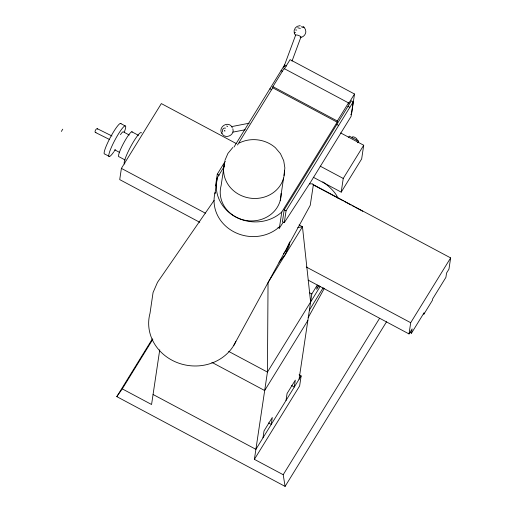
<?xml version="1.0" encoding="UTF-8"?>
<svg xmlns="http://www.w3.org/2000/svg" width="512" height="512" viewBox="0 0 512 512"><rect width="100%" height="100%" fill="white"/><g stroke="black" fill="none" stroke-linecap="round" stroke-linejoin="round"><path stroke-width="0.77" d="M283.968 175.501L284.87 167.917L283.706 160.698L280.448 153.67L275.392 147.725C265.626 139.085 250.854 137.133 239.206 143.021M289.594 241.926L289.094 245.875L285.254 254.682L279.027 262.214M236.128 143.482L161.338 103.584L121.402 168.384L119.718 179.61L199.763 222.304M159.744 349.798L151.571 404.499L122.278 388.877L116.8 396.627L285.094 486.4L386.547 321.773M215.526 185.971L217.286 174.163L225.222 161.286M214.944 193.792L217.357 177.651L224.486 166.08M224.486 163.078L221.133 185.53A30.515 27.834 8.5 0 0 247.2 220.653A30.515 27.834 8.5 0 0 281.133 193.331M237.491 144.973L272.73 87.795L272.902 86.643L284.07 68.518L348.499 102.886L348.326 104.038L354.509 94.01L290.08 59.642L284.314 69.005M284.275 66.637L284.506 65.088L286.368 66.08M280.224 200.538L283.578 178.086M277.971 227.411L279.373 228.16L281.786 212.019L337.158 122.163L337.331 121.011L348.499 102.886M284.192 209.85L282.432 221.658L284.288 222.65L310.797 181.811L351.078 116.454L353.267 101.773L351.411 100.781L284.192 209.85L286.054 210.842L284.288 222.65M285.094 486.4L283.2 474.72L254.394 459.354L267.437 372.083L268.045 282.605L302.464 226.752L299.078 224.947M263.002 437.792L264.038 430.886L272.301 417.478L271.264 424.384L268.563 422.944M286.029 400.435L287.059 393.523L295.322 380.115L294.291 387.027L291.59 385.581M299.066 379.27L311.821 293.958L317.325 285.018L316.685 289.338L319.008 285.568M299.059 374.816L301.133 375.923L299.635 385.933L254.394 459.354M354.509 94.01L351.629 113.293L350.79 114.656M313.261 177.229L341.203 192.134L343.245 178.445L363.712 145.242L340.659 132.941M358.4 142.522L358.611 141.082L349.318 136.128L348.634 137.248M363.712 145.242L361.664 158.931L341.203 192.134M308.173 280.134L409.024 333.933L410.701 322.707L450.637 257.901L313.043 184.506M410.067 332.467L411.475 333.222L412.122 328.902L409.024 333.933M450.637 257.901L448.96 269.126L446.554 273.037L445.907 277.357L432.653 298.867L432.435 300.307L423.827 314.272L424.045 312.832L411.475 333.222M224.877 160.493L227.91 153.446L232.819 147.475M283.693 67.36L295.642 35.11M292.013 61.12L300.922 37.069M289.338 242.867L285.818 250.938L283.43 253.824M233.664 345.6L310.234 205.325L313.395 184.582L312.448 183.808L309.645 183.898M308.128 317.709L324.358 288.301M61.363 131.43L62.739 129.197M233.997 147.053L284.506 65.088M116.8 396.627L152.435 338.803M122.278 388.877L152.826 339.309M286.054 210.842L353.267 101.773M357.581 142.758L358.611 141.082M320.218 286.432L267.437 372.083L228.698 351.418M309.408 310.086L323.194 287.718M307.859 320.467L264.678 390.528L211.859 362.355M301.133 375.923L255.891 449.338L153.069 394.49M283.2 474.72L379.443 318.547M279.373 228.16L283.277 222.144M214.093 200.403L157.51 282.298L153.062 292.538L150.016 313.274A45.44 41.446 8.5 0 0 179.731 363.507A45.44 41.446 8.5 0 0 235.878 341.466M294.406 32.832L295.526 32.563M300.595 37.389C303.424 37.075 305.549 34.714 305.85 31.936L305.459 29.453L303.904 27.136M231.488 126.643L249.197 123.206M232.966 132.122L245.286 129.734M297.754 227.59L302.464 226.752L310.618 302.016M300.186 25.6L297.158 26.374L295.245 28L294.112 30.701L294.278 33.165M295.622 29.971L296.736 30.061M297.664 27.763L300.333 28.416M301.139 26.701L303.258 27.578M226.643 126.016L227.731 126.502M97.293 128.691L111.981 136.006M95.405 132.461L109.395 139.43M281.075 70.656L282.317 71.315M347.981 106.342L349.843 107.334M272.902 86.643L337.331 121.011M272.73 87.795L337.158 122.163M269.907 88.774L271.77 89.766M336.813 124.467L338.675 125.453M320.192 166.144L343.245 178.445M313.12 184.794L343.379 200.928M344.781 201.683L351.117 205.062M352.525 205.811L354.637 206.938M355.341 207.309L362.771 211.277M217.286 174.163L219.149 175.155M120.403 123.392L125.05 125.869M131.782 131.763L138.534 135.366M129.248 135.021L123.117 131.75A10.035 1.491 -61.9 0 0 120.448 134.65M114.765 149.856L119.533 152.403M125.133 160L119.053 156.755A14.138 2.106 -61.9 0 1 123.584 143.219A14.138 2.106 -61.9 0 1 132.256 132.032M109.434 156.525L104.787 154.048A17.338 2.579 -61.9 0 1 110.349 137.446A17.338 2.579 -61.9 0 1 120.986 123.725M121.402 168.384L205.37 213.178M306.272 267.002L410.701 322.707M309.613 292.781L311.821 293.958M231.347 126.093C226.765 121.043 218.042 127.603 221.824 133.434M222.726 134.675C226.694 139.098 234.854 134.554 232.838 128.781M231.571 126.694L232.307 127.706M221.805 133.05L222.534 134.054M294.464 33.594L295.674 35.565A2.842 0.8 20.3 0 1 298.867 35.578A2.842 0.8 20.3 0 1 300.186 37.427M124.858 163.917A17.754 2.643 -61.9 0 1 130.547 146.918A17.754 2.643 -61.9 0 1 141.44 132.87M281.786 212.019A38.259 34.899 8.5 0 1 235.885 217.043A38.259 34.899 8.5 0 1 217.357 177.651M279.59 226.701A38.259 34.899 8.5 0 1 233.69 231.725A38.259 34.899 8.5 0 1 215.162 192.333M284.486 170.88A30.515 27.834 8.5 0 1 249.766 198.086A30.515 27.834 8.5 0 1 224.915 161.69M222.784 132.16A2.784 2.554 79 0 1 225.574 128.109M302.842 26.362A2.342 0.659 20.3 0 1 303.994 27.347M352.461 137.978A2.842 1.082 31.6 0 1 354.867 137.395A2.842 1.082 31.6 0 1 356.755 140.269M322.803 181.85A28.896 11.034 31.6 0 1 337.926 198.144M95.974 132.384A2.112 0.954 -62 0 1 95.456 130.234A2.112 0.954 -62 0 1 97.613 129.114M113.645 152.096A17.338 2.579 -61.9 0 1 109.766 151.418A17.338 2.579 -61.9 0 1 121.619 129.229A17.338 2.579 -61.9 0 1 124.256 132.237M115.322 149.613A17.338 2.579 -61.9 0 1 114.048 151.52M224.55 130.778L224.922 130.944L224.55 130.778"/></g></svg>
